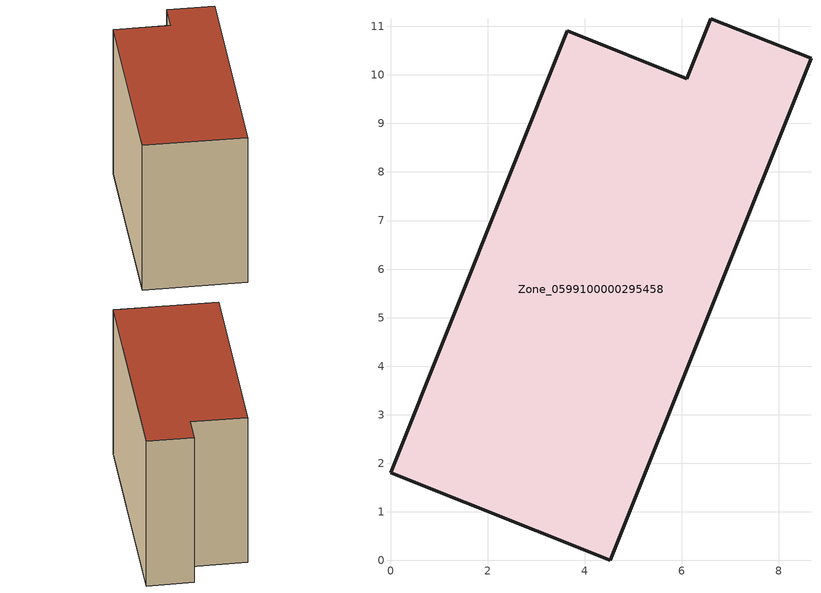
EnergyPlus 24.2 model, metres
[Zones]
Zone_0599100000295458
 floor ground (C_G): 0,1.81 3.64,10.91 6.1,9.92 6.6,11.16 8.66,10.34 4.52,0 z0.45
 wall outside (C_F): 3.64,10.91 0,1.81 4.52,0 8.66,10.34 6.6,11.16 6.1,9.92 3.64,10.91 z0.45:8.35
 roof outside (C_R): 8.66,10.34 6.6,11.16 6.1,9.92 3.64,10.91 0,1.81 4.52,0 z8.35
[BUILDING]
Pand.0599100000295458: North Axis=0; Terrain=City; Loads Convergence Tolerance Value=0.04; Temperature Convergence Tolerance Value=0.4; Solar Distribution=FullExterior; Maximum Number of Warmup Days=25; Minimum Number of Warmup Days=1
[Site:Location]
Rotterdam.The.Hague.AP_ZH_NLD Design_Conditions: Latitude=51.96; Longitude=4.45; Time Zone=1; Elevation=-4.5
[SITE:GROUNDTEMPERATURE:BUILDINGSURFACE]
18, 18, 18, 18, 18, 18, 18, 18, 18, 18, 18, 18
[MATERIAL] Thermal Absorptance=0.9; Solar Absorptance=0.7; Visible Absorptance=0.7
Name | Roughness | Thickness | Conductivity | Density | Specific Heat
G.TI.1975-1991 | MediumSmooth | 0.15 | 0.288461 | 540 | 1210
F.TI.1975-1991 | Rough | 0.3 | 0.230769 | 1920 | 840
R.TI.1975-1991 | MediumRough | 0.2 | 0.153846 | 1500 | 1000
[CONSTRUCTION]
C_G: G.TI.1975-1991
C_F: F.TI.1975-1991
C_R: R.TI.1975-1991
[ZONE]
Zone_0599100000295458: Type=1; Multiplier=1; Ceiling Height=Autocalculate; Volume=Autocalculate; Floor Area=autocalculate; Part of Total Floor Area=Yes
[ZONEINFILTRATION:DESIGNFLOWRATE]
Infil_Zone_0599100000295458: Zone or ZoneList or Space or SpaceList=Zone_0599100000295458; Schedule=AlwaysOn; Design Flow Rate Calculation Method=Flow/Area; Flow Rate per Floor Area=0.003; Constant Term Coefficient=1; Temperature Term Coefficient=0; Velocity Term Coefficient=0; Velocity Squared Term Coefficient=0
[HVACTEMPLATE:ZONE:IDEALLOADSAIRSYSTEM]
Zone_0599100000295458: Maximum Heating Supply Air Temperature=50; Minimum Cooling Supply Air Temperature=13; Maximum Heating Supply Air Humidity Ratio=0.0156; Minimum Cooling Supply Air Humidity Ratio=0.0077; Heating Limit=NoLimit; Cooling Limit=NoLimit; Dehumidification Control Type=ConstantSensibleHeatRatio; Cooling Sensible Heat Ratio=0.7; Dehumidification Setpoint=60; Humidification Control Type=None; Humidification Setpoint=30; Outdoor Air Method=None; Outdoor Air Flow Rate per Person=0.00944; Outdoor Air Flow Rate per Zone Floor Area=0; Outdoor Air Flow Rate per Zone=0; Demand Controlled Ventilation Type=None; Outdoor Air Economizer Type=NoEconomizer; Heat Recovery Type=None; Sensible Heat Recovery Effectiveness=0.7; Latent Heat Recovery Effectiveness=0.65
[ZONECONTROL:THERMOSTAT]
ThermostatControl_Zone_0599100000295458: Zone or ZoneList=Zone_0599100000295458; Control Type Schedule=DualSetpointControlType; Control 1=Thermostat_Zone_0599100000295458; Temperature Difference Between Cutout And Setpoint=0
[THERMOSTATSETPOINT:DUALSETPOINT]
Thermostat_Zone_0599100000295458: Heating Setpoint Temperature Schedule=HeatingSetpoint_Zone_0599100000295458; Cooling Setpoint Temperature Schedule=CoolingSetpoint_Zone_0599100000295458
[SCHEDULE:COMPACT]
HeatingSetpoint_Zone_0599100000295458: Through: 12/31, For: AllDays, Until: 24:00, 21
CoolingSetpoint_Zone_0599100000295458: Through: 12/31, For: AllDays, Until: 24:00, 24
DualSetpointControlType: Through: 12/31, For: AllDays, Until: 24:00, 4
AlwaysOn: Through: 12/31, For: AllDays, Until: 24:00, 1
